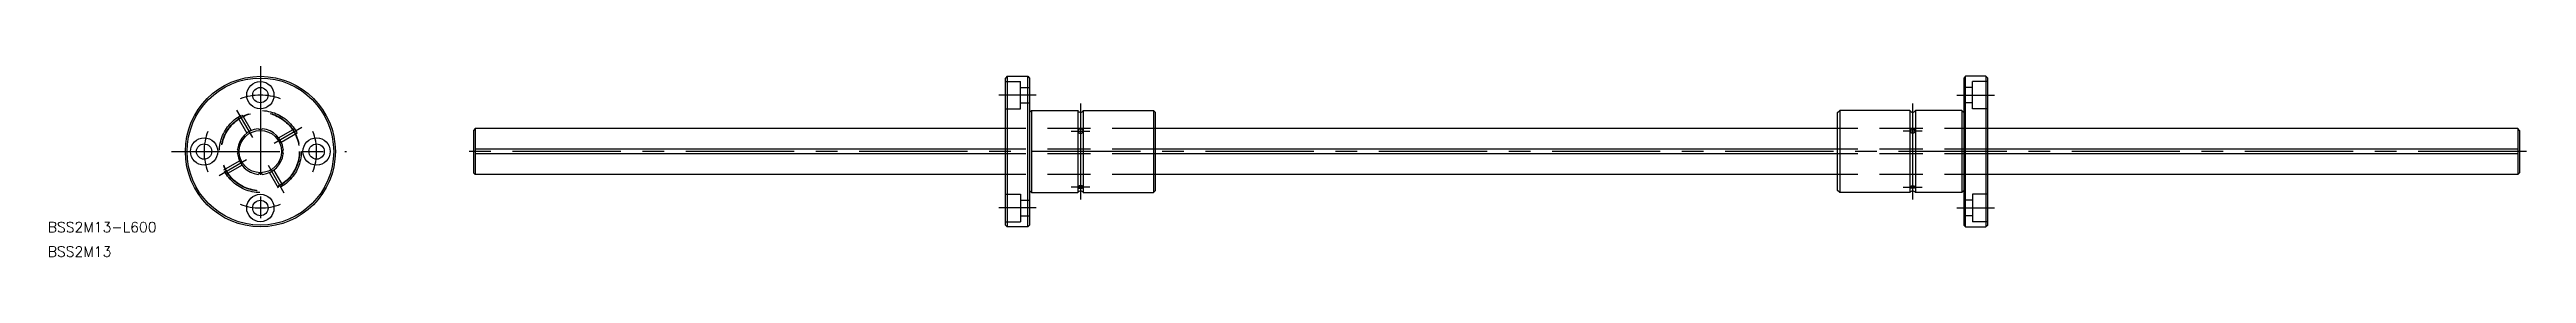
# Model space of a CAD drawing. Extents: x -62 to 665, y -31 to 25.
import ezdxf

# ---------------------------------------------------------------- set-up
doc = ezdxf.new("R2010")
doc.units = 0
doc.linetypes.add('CENTER', pattern=[50.8, 31.75, -6.35, 6.35, -6.35])
doc.linetypes.add('DASHED', pattern=[19.05, 12.7, -6.35])
doc.layers.get('0').update_dxf_attribs({"linetype": 'CONTINUOUS'})
doc.layers.add('CENTER', color=1, linetype='CENTER')
doc.styles.get("Standard").update_dxf_attribs({"font": 'txt.shx', "height": 3, "bigfont": 'bigfont.shx'})

msp = doc.modelspace()

# ---------------------------------------------------------------- linework, layer by layer
at = {"color": 7, "linetype": 'CONTINUOUS'}
for p, q in [((219.03, 22), (218.53, 21.5)), ((219.03, 22), (219.03, -22)), ((219.03, 22), (225.03, 22)), ((225.03, -22), (225.03, 22)), ((225.03, 22), (225.53, 21.5)), ((500.03, 22), (499.53, 21.5)), ((500.03, -22), (500.03, 22)), ((506.03, 22), (500.03, 22)), ((506.03, 22), (506.03, -22)), ((506.03, 22), (506.53, 21.5)), ((218.53, -21.5), (218.53, 21.5)), ((225.53, 21.5), (225.53, -21.5)), ((499.53, 21.5), (499.53, -21.5)), ((506.53, -21.5), (506.53, 21.5)), ((226.13, 12), (225.53, 11.4)), ((226.13, 12), (226.13, -12)), ((226.13, 12), (239.73, 12)), ((239.73, 12), (239.73, -12)), ((241.33, 12), (241.33, -12)), ((241.33, 12), (261.93, 12)), ((261.93, 12), (261.93, -12)), ((262.53, 11.4), (261.93, 12)), ((262.53, -11.4), (262.53, 11.4)), ((462.53, 11.4), (463.13, 12)), ((462.53, -11.4), (462.53, 11.4)), ((463.13, 12), (463.13, -12)), ((483.73, 12), (463.13, 12)), ((483.73, 12), (483.73, -12)), ((485.33, 12), (485.33, -12)), ((498.93, 12), (485.33, 12)), ((498.93, 12), (498.93, -12)), ((498.93, 12), (499.53, 11.4)), ((63.03, 6.7), (62.53, 6.2)), ((62.53, 6.2), (62.53, -6.2)), ((218.53, 6.7), (63.03, 6.7)), ((63.03, 6.7), (63.03, -6.7)), ((218.53, 0.66), (63.03, 0.66)), ((462.53, 6.7), (262.53, 6.7)), ((462.53, 0.66), (262.53, 0.66)), ((662.03, 6.7), (506.53, 6.7)), ((662.03, 0.66), (506.53, 0.66)), ((662.53, 6.2), (662.03, 6.7)), ((662.03, 6.7), (662.03, -6.7)), ((662.53, 6.2), (662.53, -6.2)), ((62.53, -6.2), (63.03, -6.7)), ((218.53, -0.66), (63.03, -0.66)), ((218.53, -6.7), (63.03, -6.7)), ((462.53, -0.66), (262.53, -0.66)), ((462.53, -6.7), (262.53, -6.7)), ((662.03, -0.66), (506.53, -0.66)), ((662.03, -6.7), (506.53, -6.7)), ((662.53, -6.2), (662.03, -6.7)), ((226.13, -12), (225.53, -11.4)), ((226.13, -12), (239.73, -12)), ((241.33, -12), (261.93, -12)), ((261.93, -12), (262.53, -11.4)), ((463.13, -12), (462.53, -11.4)), ((483.73, -12), (463.13, -12)), ((498.93, -12), (485.33, -12)), ((498.93, -12), (499.53, -11.4)), ((218.53, -21.5), (219.03, -22)), ((225.03, -22), (225.53, -21.5)), ((500.03, -22), (499.53, -21.5)), ((506.53, -21.5), (506.03, -22)), ((225.03, -22), (219.03, -22)), ((500.03, -22), (506.03, -22))]:
    msp.add_line(p, q, dxfattribs=at)
at = {"color": 3, "linetype": 'DASHED'}
for p, q in [((218.53, 20.5), (222.93, 20.5)), ((222.93, 12.5), (222.93, 20.5)), ((222.93, 18.75), (225.53, 18.75)), ((502.13, 18.75), (499.53, 18.75)), ((502.13, 12.5), (502.13, 20.5)), ((506.53, 20.5), (502.13, 20.5)), ((-6.64, 10), (-3.98, 5.39)), ((-5.34, 10.75), (-2.68, 6.14)), ((218.53, 12.5), (222.93, 12.5)), ((222.93, 14.25), (225.53, 14.25)), ((502.13, 14.25), (499.53, 14.25)), ((506.53, 12.5), (502.13, 12.5)), ((10, 6.64), (5.39, 3.98)), ((10.75, 5.34), (6.14, 2.68)), ((262.53, 6.7), (218.53, 6.7)), ((262.53, 0.66), (218.53, 0.66)), ((506.53, 6.7), (462.53, 6.7)), ((506.53, 0.66), (462.53, 0.66)), ((-10.75, -5.34), (-6.14, -2.68)), ((-10, -6.64), (-5.39, -3.98)), ((5.34, -10.75), (2.68, -6.14)), ((6.64, -10), (3.98, -5.39)), ((262.53, -0.66), (218.53, -0.66)), ((262.53, -6.7), (218.53, -6.7)), ((506.53, -0.66), (462.53, -0.66)), ((506.53, -6.7), (462.53, -6.7)), ((218.53, -12.5), (222.93, -12.5)), ((222.93, -12.5), (222.93, -20.5)), ((222.93, -14.25), (225.53, -14.25)), ((502.13, -14.25), (499.53, -14.25)), ((502.13, -12.5), (502.13, -20.5)), ((506.53, -12.5), (502.13, -12.5)), ((218.53, -20.5), (222.93, -20.5)), ((222.93, -18.75), (225.53, -18.75)), ((502.13, -18.75), (499.53, -18.75)), ((506.53, -20.5), (502.13, -20.5))]:
    msp.add_line(p, q, dxfattribs=at)
at = {"color": 7, "linetype": 'CONTINUOUS'}
for points in [[(239.78, 5.99, 0), (239.78, 5.96, 0), (239.78, 5.93, 0), (239.79, 5.9, 0), (239.79, 5.87, 0), (239.8, 5.84, 0), (239.81, 5.81, 0), (239.82, 5.78, 0), (239.84, 5.75, 0), (239.85, 5.72, 0), (239.87, 5.69, 0), (239.89, 5.66, 0), (239.91, 5.64, 0), (239.93, 5.61, 0), (239.95, 5.59, 0), (239.97, 5.56, 0), (240, 5.54, 0), (240.03, 5.52, 0), (240.05, 5.5, 0), (240.08, 5.48, 0), (240.11, 5.46, 0), (240.14, 5.44, 0), (240.18, 5.43, 0), (240.21, 5.41, 0), (240.24, 5.4, 0), (240.28, 5.39, 0), (240.31, 5.38, 0), (240.35, 5.37, 0), (240.38, 5.36, 0), (240.42, 5.36, 0), (240.46, 5.35, 0), (240.49, 5.35, 0), (240.53, 5.35, 0), (240.57, 5.35, 0), (240.6, 5.35, 0), (240.64, 5.36, 0), (240.68, 5.36, 0), (240.71, 5.37, 0), (240.75, 5.38, 0), (240.78, 5.39, 0), (240.82, 5.4, 0), (240.85, 5.41, 0), (240.88, 5.43, 0), (240.91, 5.44, 0), (240.95, 5.46, 0), (240.98, 5.48, 0), (241, 5.5, 0), (241.03, 5.52, 0), (241.06, 5.54, 0), (241.09, 5.56, 0), (241.11, 5.59, 0), (241.13, 5.61, 0), (241.15, 5.64, 0), (241.17, 5.66, 0), (241.19, 5.69, 0), (241.21, 5.72, 0), (241.22, 5.75, 0), (241.24, 5.78, 0), (241.25, 5.81, 0), (241.26, 5.84, 0), (241.26, 5.87, 0), (241.27, 5.9, 0), (241.28, 5.93, 0), (241.28, 5.96, 0), (241.28, 5.99, 0), (241.28, 6.03, 0), (241.28, 6.06, 0), (241.27, 6.09, 0), (241.26, 6.12, 0), (241.26, 6.15, 0), (241.25, 6.18, 0), (241.24, 6.21, 0), (241.22, 6.24, 0), (241.21, 6.27, 0), (241.19, 6.3, 0), (241.17, 6.33, 0), (241.15, 6.35, 0), (241.13, 6.38, 0), (241.11, 6.4, 0), (241.09, 6.43, 0), (241.06, 6.45, 0), (241.03, 6.47, 0), (241, 6.49, 0), (240.98, 6.51, 0), (240.95, 6.53, 0), (240.91, 6.55, 0), (240.88, 6.56, 0), (240.85, 6.58, 0), (240.82, 6.59, 0), (240.78, 6.6, 0), (240.75, 6.61, 0), (240.71, 6.62, 0), (240.68, 6.63, 0), (240.64, 6.63, 0), (240.6, 6.63, 0), (240.57, 6.64, 0), (240.53, 6.64, 0), (240.49, 6.64, 0), (240.46, 6.63, 0), (240.42, 6.63, 0), (240.38, 6.63, 0), (240.35, 6.62, 0), (240.31, 6.61, 0), (240.28, 6.6, 0), (240.24, 6.59, 0), (240.21, 6.58, 0), (240.18, 6.56, 0), (240.14, 6.55, 0), (240.11, 6.53, 0), (240.08, 6.51, 0), (240.05, 6.49, 0), (240.03, 6.47, 0), (240, 6.45, 0), (239.97, 6.43, 0), (239.95, 6.4, 0), (239.93, 6.38, 0), (239.91, 6.35, 0), (239.89, 6.33, 0), (239.87, 6.3, 0), (239.85, 6.27, 0), (239.84, 6.24, 0), (239.82, 6.21, 0), (239.81, 6.18, 0), (239.8, 6.15, 0), (239.79, 6.12, 0), (239.79, 6.09, 0), (239.78, 6.06, 0), (239.78, 6.03, 0), (239.78, 5.99, 0)], [(485.28, 5.99, 0), (485.28, 5.96, 0), (485.28, 5.93, 0), (485.27, 5.9, 0), (485.26, 5.87, 0), (485.26, 5.84, 0), (485.25, 5.81, 0), (485.24, 5.78, 0), (485.22, 5.75, 0), (485.21, 5.72, 0), (485.19, 5.69, 0), (485.17, 5.66, 0), (485.15, 5.64, 0), (485.13, 5.61, 0), (485.11, 5.59, 0), (485.08, 5.56, 0), (485.06, 5.54, 0), (485.03, 5.52, 0), (485, 5.5, 0), (484.98, 5.48, 0), (484.95, 5.46, 0), (484.92, 5.44, 0), (484.88, 5.43, 0), (484.85, 5.41, 0), (484.82, 5.4, 0), (484.78, 5.39, 0), (484.75, 5.38, 0), (484.71, 5.37, 0), (484.68, 5.36, 0), (484.64, 5.36, 0), (484.6, 5.35, 0), (484.57, 5.35, 0), (484.53, 5.35, 0), (484.49, 5.35, 0), (484.46, 5.35, 0), (484.42, 5.36, 0), (484.38, 5.36, 0), (484.35, 5.37, 0), (484.31, 5.38, 0), (484.28, 5.39, 0), (484.24, 5.4, 0), (484.21, 5.41, 0), (484.18, 5.43, 0), (484.14, 5.44, 0), (484.11, 5.46, 0), (484.08, 5.48, 0), (484.05, 5.5, 0), (484.03, 5.52, 0), (484, 5.54, 0), (483.97, 5.56, 0), (483.95, 5.59, 0), (483.93, 5.61, 0), (483.91, 5.64, 0), (483.89, 5.66, 0), (483.87, 5.69, 0), (483.85, 5.72, 0), (483.84, 5.75, 0), (483.82, 5.78, 0), (483.81, 5.81, 0), (483.8, 5.84, 0), (483.79, 5.87, 0), (483.79, 5.9, 0), (483.78, 5.93, 0), (483.78, 5.96, 0), (483.78, 5.99, 0), (483.78, 6.03, 0), (483.78, 6.06, 0), (483.79, 6.09, 0), (483.79, 6.12, 0), (483.8, 6.15, 0), (483.81, 6.18, 0), (483.82, 6.21, 0), (483.84, 6.24, 0), (483.85, 6.27, 0), (483.87, 6.3, 0), (483.89, 6.33, 0), (483.91, 6.35, 0), (483.93, 6.38, 0), (483.95, 6.4, 0), (483.97, 6.43, 0), (484, 6.45, 0), (484.03, 6.47, 0), (484.05, 6.49, 0), (484.08, 6.51, 0), (484.11, 6.53, 0), (484.14, 6.55, 0), (484.18, 6.56, 0), (484.21, 6.58, 0), (484.24, 6.59, 0), (484.28, 6.6, 0), (484.31, 6.61, 0), (484.35, 6.62, 0), (484.38, 6.63, 0), (484.42, 6.63, 0), (484.46, 6.63, 0), (484.49, 6.64, 0), (484.53, 6.64, 0), (484.57, 6.64, 0), (484.6, 6.63, 0), (484.64, 6.63, 0), (484.68, 6.63, 0), (484.71, 6.62, 0), (484.75, 6.61, 0), (484.78, 6.6, 0), (484.82, 6.59, 0), (484.85, 6.58, 0), (484.88, 6.56, 0), (484.92, 6.55, 0), (484.95, 6.53, 0), (484.98, 6.51, 0), (485, 6.49, 0), (485.03, 6.47, 0), (485.06, 6.45, 0), (485.08, 6.43, 0), (485.11, 6.4, 0), (485.13, 6.38, 0), (485.15, 6.35, 0), (485.17, 6.33, 0), (485.19, 6.3, 0), (485.21, 6.27, 0), (485.22, 6.24, 0), (485.24, 6.21, 0), (485.25, 6.18, 0), (485.26, 6.15, 0), (485.26, 6.12, 0), (485.27, 6.09, 0), (485.28, 6.06, 0), (485.28, 6.03, 0), (485.28, 5.99, 0)], [(239.78, -10.37, 0), (239.78, -10.39, 0), (239.78, -10.41, 0), (239.79, -10.43, 0), (239.79, -10.44, 0), (239.8, -10.46, 0), (239.81, -10.48, 0), (239.82, -10.5, 0), (239.84, -10.52, 0), (239.85, -10.53, 0), (239.87, -10.55, 0), (239.89, -10.56, 0), (239.91, -10.58, 0), (239.93, -10.59, 0), (239.95, -10.61, 0), (239.97, -10.62, 0), (240, -10.64, 0), (240.03, -10.65, 0), (240.05, -10.66, 0), (240.08, -10.67, 0), (240.11, -10.68, 0), (240.14, -10.69, 0), (240.18, -10.7, 0), (240.21, -10.71, 0), (240.24, -10.72, 0), (240.28, -10.72, 0), (240.31, -10.73, 0), (240.35, -10.74, 0), (240.38, -10.74, 0), (240.42, -10.74, 0), (240.46, -10.74, 0), (240.49, -10.75, 0), (240.53, -10.75, 0), (240.57, -10.75, 0), (240.6, -10.74, 0), (240.64, -10.74, 0), (240.68, -10.74, 0), (240.71, -10.74, 0), (240.75, -10.73, 0), (240.78, -10.72, 0), (240.82, -10.72, 0), (240.85, -10.71, 0), (240.88, -10.7, 0), (240.91, -10.69, 0), (240.95, -10.68, 0), (240.98, -10.67, 0), (241, -10.66, 0), (241.03, -10.65, 0), (241.06, -10.64, 0), (241.09, -10.62, 0), (241.11, -10.61, 0), (241.13, -10.59, 0), (241.15, -10.58, 0), (241.17, -10.56, 0), (241.19, -10.55, 0), (241.21, -10.53, 0), (241.22, -10.52, 0), (241.24, -10.5, 0), (241.25, -10.48, 0), (241.26, -10.46, 0), (241.26, -10.44, 0), (241.27, -10.43, 0), (241.28, -10.41, 0), (241.28, -10.39, 0), (241.28, -10.37, 0), (241.28, -10.35, 0), (241.28, -10.33, 0), (241.27, -10.32, 0), (241.26, -10.3, 0), (241.26, -10.28, 0), (241.25, -10.26, 0), (241.24, -10.25, 0), (241.22, -10.23, 0), (241.21, -10.21, 0), (241.19, -10.2, 0), (241.17, -10.18, 0), (241.15, -10.16, 0), (241.13, -10.15, 0), (241.11, -10.13, 0), (241.09, -10.12, 0), (241.06, -10.11, 0), (241.03, -10.09, 0), (241, -10.08, 0), (240.98, -10.07, 0), (240.95, -10.06, 0), (240.91, -10.05, 0), (240.88, -10.04, 0), (240.85, -10.03, 0), (240.82, -10.03, 0), (240.78, -10.02, 0), (240.75, -10.01, 0), (240.71, -10.01, 0), (240.68, -10, 0), (240.64, -10, 0), (240.6, -10, 0), (240.57, -10, 0), (240.53, -10, 0), (240.49, -10, 0), (240.46, -10, 0), (240.42, -10, 0), (240.38, -10, 0), (240.35, -10.01, 0), (240.31, -10.01, 0), (240.28, -10.02, 0), (240.24, -10.03, 0), (240.21, -10.03, 0), (240.18, -10.04, 0), (240.14, -10.05, 0), (240.11, -10.06, 0), (240.08, -10.07, 0), (240.05, -10.08, 0), (240.03, -10.09, 0), (240, -10.11, 0), (239.97, -10.12, 0), (239.95, -10.13, 0), (239.93, -10.15, 0), (239.91, -10.16, 0), (239.89, -10.18, 0), (239.87, -10.2, 0), (239.85, -10.21, 0), (239.84, -10.23, 0), (239.82, -10.25, 0), (239.81, -10.26, 0), (239.8, -10.28, 0), (239.79, -10.3, 0), (239.79, -10.32, 0), (239.78, -10.33, 0), (239.78, -10.35, 0), (239.78, -10.37, 0)], [(485.28, -10.37, 0), (485.28, -10.39, 0), (485.28, -10.41, 0), (485.27, -10.43, 0), (485.26, -10.44, 0), (485.26, -10.46, 0), (485.25, -10.48, 0), (485.24, -10.5, 0), (485.22, -10.52, 0), (485.21, -10.53, 0), (485.19, -10.55, 0), (485.17, -10.56, 0), (485.15, -10.58, 0), (485.13, -10.59, 0), (485.11, -10.61, 0), (485.08, -10.62, 0), (485.06, -10.64, 0), (485.03, -10.65, 0), (485, -10.66, 0), (484.98, -10.67, 0), (484.95, -10.68, 0), (484.92, -10.69, 0), (484.88, -10.7, 0), (484.85, -10.71, 0), (484.82, -10.72, 0), (484.78, -10.72, 0), (484.75, -10.73, 0), (484.71, -10.74, 0), (484.68, -10.74, 0), (484.64, -10.74, 0), (484.6, -10.74, 0), (484.57, -10.75, 0), (484.53, -10.75, 0), (484.49, -10.75, 0), (484.46, -10.74, 0), (484.42, -10.74, 0), (484.38, -10.74, 0), (484.35, -10.74, 0), (484.31, -10.73, 0), (484.28, -10.72, 0), (484.24, -10.72, 0), (484.21, -10.71, 0), (484.18, -10.7, 0), (484.14, -10.69, 0), (484.11, -10.68, 0), (484.08, -10.67, 0), (484.05, -10.66, 0), (484.02, -10.65, 0), (484, -10.64, 0), (483.97, -10.62, 0), (483.95, -10.61, 0), (483.93, -10.59, 0), (483.91, -10.58, 0), (483.89, -10.56, 0), (483.87, -10.55, 0), (483.85, -10.53, 0), (483.84, -10.52, 0), (483.82, -10.5, 0), (483.81, -10.48, 0), (483.8, -10.46, 0), (483.79, -10.44, 0), (483.79, -10.43, 0), (483.78, -10.41, 0), (483.78, -10.39, 0), (483.78, -10.37, 0), (483.78, -10.35, 0), (483.78, -10.33, 0), (483.79, -10.32, 0), (483.79, -10.3, 0), (483.8, -10.28, 0), (483.81, -10.26, 0), (483.82, -10.25, 0), (483.84, -10.23, 0), (483.85, -10.21, 0), (483.87, -10.2, 0), (483.89, -10.18, 0), (483.91, -10.16, 0), (483.93, -10.15, 0), (483.95, -10.13, 0), (483.97, -10.12, 0), (484, -10.11, 0), (484.02, -10.09, 0), (484.05, -10.08, 0), (484.08, -10.07, 0), (484.11, -10.06, 0), (484.14, -10.05, 0), (484.18, -10.04, 0), (484.21, -10.03, 0), (484.24, -10.03, 0), (484.28, -10.02, 0), (484.31, -10.01, 0), (484.35, -10.01, 0), (484.38, -10, 0), (484.42, -10, 0), (484.46, -10, 0), (484.49, -10, 0), (484.53, -10, 0), (484.57, -10, 0), (484.6, -10, 0), (484.64, -10, 0), (484.68, -10, 0), (484.71, -10.01, 0), (484.75, -10.01, 0), (484.78, -10.02, 0), (484.82, -10.03, 0), (484.85, -10.03, 0), (484.88, -10.04, 0), (484.92, -10.05, 0), (484.95, -10.06, 0), (484.98, -10.07, 0), (485, -10.08, 0), (485.03, -10.09, 0), (485.06, -10.11, 0), (485.08, -10.12, 0), (485.11, -10.13, 0), (485.13, -10.15, 0), (485.15, -10.16, 0), (485.17, -10.18, 0), (485.19, -10.2, 0), (485.21, -10.21, 0), (485.22, -10.23, 0), (485.24, -10.25, 0), (485.25, -10.26, 0), (485.26, -10.28, 0), (485.26, -10.3, 0), (485.27, -10.32, 0), (485.28, -10.33, 0), (485.28, -10.35, 0), (485.28, -10.37, 0)]]:
    msp.add_polyline3d(points, dxfattribs=at)
for centre, radius in [((0, 0), 22), ((0, 0), 21.5), ((0, 16.5), 4), ((0, 16.5), 2.25), ((-16.5, 0), 4), ((-16.5, 0), 2.25), ((0, 0), 6.2), ((16.5, 0), 4), ((16.5, 0), 2.25), ((0, -16.5), 4), ((0, -16.5), 2.25)]:
    msp.add_circle(centre, radius, dxfattribs=at)
at = {"color": 3, "linetype": 'DASHED'}
for radius in [12, 11.5, 11.4]:
    msp.add_circle((0, 0), radius, dxfattribs=at)
at = {"color": 7, "linetype": 'CONTINUOUS'}
for centre, radius, start, end in [((240.53, 12.39), 0.89, 205.98923, 334.01077), ((484.53, 12.39), 0.89, 205.98923, 334.01077), ((0, 0), 6.7, 95.66302, 174.33698), ((-7.89, 0), 1.39, 331.59897, 28.40103), ((0, 7.89), 1.39, 241.59897, 298.40103), ((0, 0), 6.7, 5.66302, 84.33698), ((7.89, 0), 1.39, 151.59897, 208.40103), ((0, 0), 6.7, 185.66302, 264.33698), ((0, -7.89), 1.39, 61.59897, 118.40103), ((0, 0), 6.7, 275.66302, 354.33698), ((240.53, -12.39), 0.89, 25.98923, 154.01077), ((484.53, -12.39), 0.89, 25.98923, 154.01077)]:
    msp.add_arc(centre, radius, start, end, dxfattribs=at)
at = {"layer": 'CENTER', "color": 1, "linetype": 'CENTER'}
for p, q in [((0, 24.94), (0, -24.71)), ((227.53, 16.5), (216.53, 16.5)), ((497.53, 16.5), (508.53, 16.5)), ((-7, 12.12), (-2.35, 4.07)), ((240.53, 14), (240.53, -14)), ((484.53, 14), (484.53, -14)), ((-26.01, 0), (25.3, 0)), ((12.12, 7), (4.07, 2.35)), ((664.53, 0), (60.53, 0)), ((237.78, 6), (243.28, 6)), ((487.28, 6), (481.78, 6)), ((-12.12, -7), (-4.07, -2.35)), ((7, -12.12), (2.35, -4.07)), ((243.28, -10.39), (237.78, -10.39)), ((481.78, -10.39), (487.28, -10.39)), ((227.53, -16.5), (216.53, -16.5)), ((497.53, -16.5), (508.53, -16.5))]:
    msp.add_line(p, q, dxfattribs=at)
for start, end in [(69.04864, 110.95136), (159.04864, 200.95136), (339.04864, 20.95136), (249.04864, 290.95136)]:
    msp.add_arc((0, 0), 16.5, start, end, dxfattribs=at)

# ---------------------------------------------------------------- texts
at = {"color": 7, "linetype": 'CONTINUOUS'}
for s, p in [('BSS2M13-L600', (-62.34, -23.6)), ('BSS2M13', (-62.34, -30.76))]:
    msp.add_text(s, height=3, dxfattribs=at).set_placement(p)

doc.saveas('drawing.dxf')
